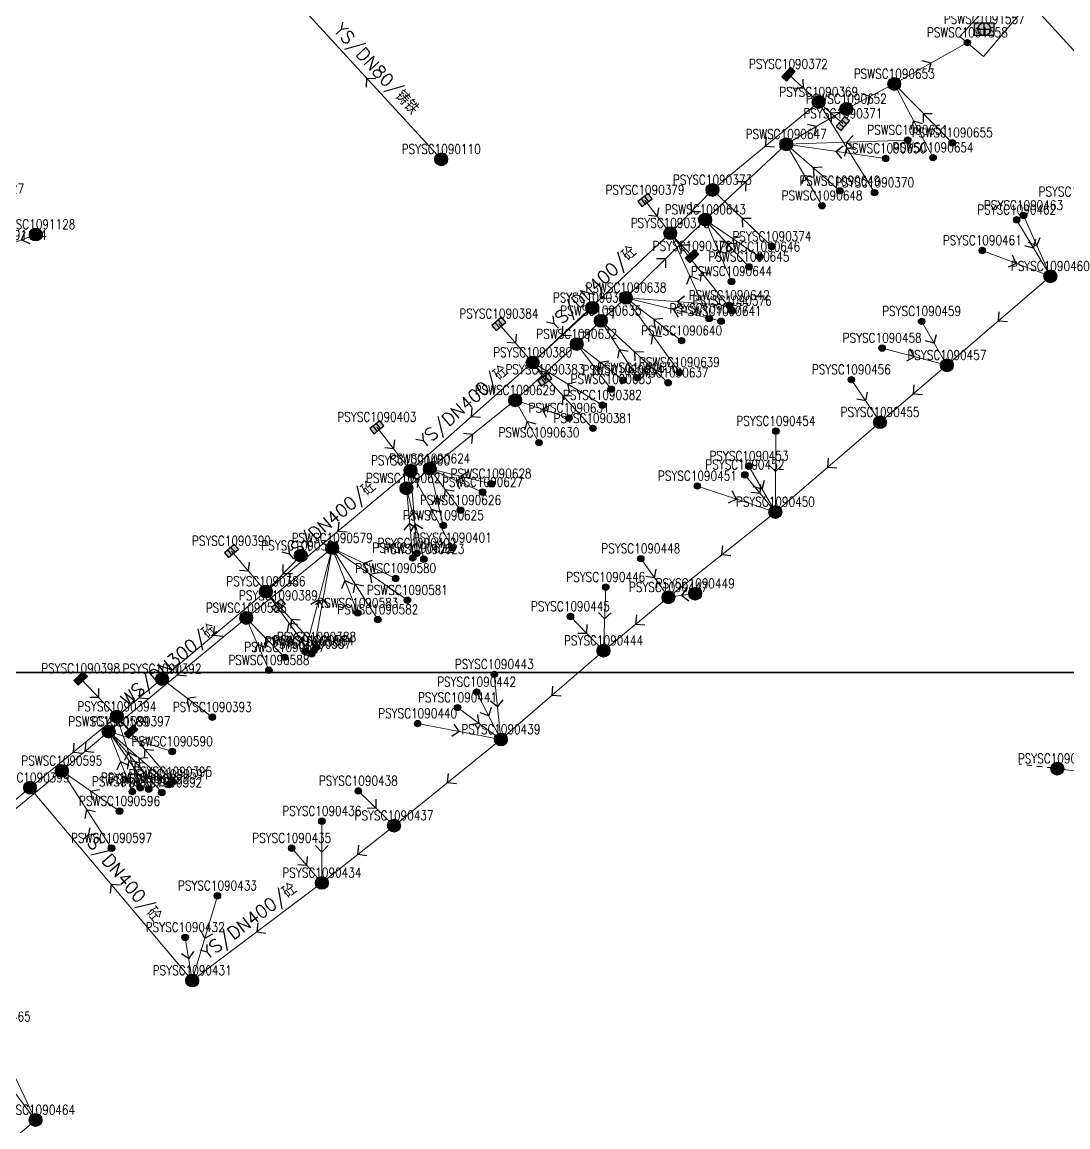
# Model space of a CAD drawing. Extents: x 3276 to 4026, y 1643 to 2176.
# Drawn here: x 3579.7 to 3661.4, y 1857.3 to 1943.6 of the extents above; entities that cross this region are included whole.
import ezdxf
from ezdxf.enums import TextEntityAlignment as Align

# ---------------------------------------------------------------- set-up
doc = ezdxf.new("R2010")
doc.units = 0
doc.linetypes.add('PLine1', pattern=[200, 100, 100])
doc.linetypes.add('PLine2', pattern=[200, 100, 100])
doc.layers.get('0').update_dxf_attribs({"linetype": 'CONTINUOUS'})
for name, color, linetype, true_color in [('WSANNEXE2', 7, 'CONTINUOUS', 0x7f0000), ('WSLINE', 7, 'CONTINUOUS', 0x7f0000), ('WSPOINT', 7, 'CONTINUOUS', 0x7f0000), ('WSPTEXT', 7, 'CONTINUOUS', 0x7f0000), ('WSUNDER', 7, 'CONTINUOUS', 0x7f0000), ('WSZYTEXT', 7, 'CONTINUOUS', 0x7f0000), ('YSANNEXE2', 7, 'CONTINUOUS', 0x7f0000), ('YSLINE', 7, 'CONTINUOUS', 0x7f0000), ('YSPOINT', 7, 'CONTINUOUS', 0x7f0000), ('YSPTEXT', 7, 'CONTINUOUS', 0x7f0000), ('YSZYTEXT', 7, 'CONTINUOUS', 0x7f0000)]:
    doc.layers.add(name, color=color, linetype=linetype, true_color=true_color)
doc.layers.add('接图表', color=7, linetype='CONTINUOUS')
doc.styles.add('bztxt', font='Romans.shx', dxfattribs={"bigfont": 'hztxt.shx'})
doc.styles.add('pltxt', font='romans.shx', dxfattribs={"width": 0.8, "height": 0.75, "bigfont": 'hztxt.shx'})

# ---------------------------------------------------------------- blocks, each defined once
blk = doc.blocks.new('4308')
blk.add_hatch(color=255).paths.add_polyline_path([(-0.5, 0, 1), (0.5, 0, 1)])
for p, q in [((-0.5, 0), (0.5, 0)), ((0, 0.5), (0, -0.5))]:
    blk.add_line(p, q)
blk.add_circle((0, 0), 0.5)
blk = doc.blocks.new('4301')
blk.add_hatch(color=255).paths.add_polyline_path([(-0.5, 0, 1), (0.5, 0, 1)])
for p, q in [((-0.5, 0), (0.5, 0)), ((0, 0.5), (0, -0.5))]:
    blk.add_line(p, q)
blk.add_circle((0, 0), 0.5)
blk = doc.blocks.new('4323')
blk.add_hatch(color=256).paths.add_polyline_path([(-0.25, 0, 1), (0.25, 0, 1)])
blk.add_circle((0, 0), 0.25)
blk = doc.blocks.new('4302')
blk.add_hatch(color=255).paths.add_polyline_path([(-0.25, 0.5), (-0.25, -0.5), (0.25, -0.5), (0.25, 0.5)])
for p, q in [((-0.25, 0.1665), (0.25, 0.1665)), ((-0.25, -0.1665), (0.25, -0.1665))]:
    blk.add_line(p, q)
blk.add_lwpolyline([(0.25, -0.5), (0.25, 0.5), (-0.25, 0.5), (-0.25, -0.5)], close=True)
blk = doc.blocks.new('4414')
blk.add_hatch(color=255).paths.add_polyline_path([(0.25, 0, 1), (-0.25, 0, 1)])
blk.add_circle((0, 0), 0.25)
blk = doc.blocks.new('4413')
h = blk.add_hatch(color=255)
edge = h.paths.add_edge_path()
edge.add_arc((0, 0), 0.5, 0, 360)
for p, q in [((0.5, 0), (0.8, 0)), ((1.2, 0), (1.6, 0)), ((2, 0), (2.4, 0)), ((2.8, 0), (3, 0))]:
    blk.add_line(p, q)
blk.add_circle((0, 0), 0.5)
blk.add_circle((0, 0), 0.5)
blk = doc.blocks.new('4317')
blk.add_hatch(color=255).paths.add_polyline_path([(0.75, 0.5), (-0.75, 0.5), (-0.75, -0.5), (0.75, -0.5)])
blk.add_lwpolyline([(-0.75, 0.5), (0.75, 0.5), (0.75, -0.5), (-0.75, -0.5)], close=True)
for points in [[(-0.5, 0), (0.5, 0)], [(0, -0.5), (0, 0.5)]]:
    blk.add_lwpolyline(points)
blk.add_circle((0, 0), 0.5)
blk = doc.blocks.new('4415')
blk.add_hatch(color=255).paths.add_polyline_path([(0.25, 0, 1), (-0.25, 0, 1)])
blk.add_circle((0, 0), 0.25)
blk = doc.blocks.new('lx')
for q in [(-0.5, 0.5), (-0.5, -0.5)]:
    blk.add_line((0, 0), q)

msp = doc.modelspace()

# ---------------------------------------------------------------- linework, layer by layer
at = {"layer": 'WSLINE', "linetype": 'PLine1', "lineweight": 20, "ltscale": 0.5}
for p, q in [((3676.026, 1925.933, 1890.79), (3658.394, 1945.194, 1890.54)), ((3647.833, 1938.794, 1890.6), (3653.543, 1942.024, 1890.28)), ((3644.091, 1936.845, 1890.64), (3647.833, 1938.794, 1890.58)), ((3650.865, 1933.038, 1891.2), (3647.833, 1938.794, 1891)), ((3652.361, 1934.207, 1891.12), (3647.833, 1938.794, 1890.89)), ((3639.392, 1934.084, 1890.58), (3644.091, 1936.845, 1890.65)), ((3648.886, 1934.415, 1891.18), (3639.392, 1934.084, 1890.97)), ((3633.066, 1928.196, 1890.69), (3639.392, 1934.084, 1890.56)), ((3642.193, 1929.285, 1891.22), (3639.392, 1934.084, 1891.03)), ((3643.589, 1930.441, 1891.22), (3639.392, 1934.084, 1890.96)), ((3647.16, 1932.978, 1891.18), (3639.392, 1934.084, 1890.95)), ((3626.873, 1922.094, 1890.72), (3633.066, 1928.196, 1890.7)), ((3635.119, 1923.374, 1891.23), (3633.066, 1928.196, 1891.05)), ((3636.483, 1924.51, 1891.15), (3633.066, 1928.196, 1891.02)), ((3637.316, 1925.292, 1891.25), (3633.066, 1928.196, 1891.02)), ((3624.913, 1920.299, 1890.74), (3626.873, 1922.094, 1890.73)), ((3631.048, 1916.271, 1891.18), (3626.873, 1922.094, 1890.92)), ((3631.225, 1918.745, 1891.2), (3626.873, 1922.094, 1890.91)), ((3634.31, 1920.265, 1891.15), (3626.873, 1922.094, 1890.99)), ((3634.941, 1921.502, 1891.2), (3626.873, 1922.094, 1891.05)), ((3623.033, 1918.483, 1890.78), (3624.913, 1920.299, 1890.76)), ((3627.789, 1915.841, 1891.26), (3624.913, 1920.299, 1890.99)), ((3630.164, 1915.463, 1891.21), (3624.913, 1920.299, 1890.96)), ((3618.222, 1914.092, 1890.83), (3623.033, 1918.483, 1890.79)), ((3625.718, 1914.958, 1891.16), (3623.033, 1918.483, 1891)), ((3626.652, 1915.665, 1891.23), (3623.033, 1918.483, 1891.04)), ((3611.549, 1908.748, 1890.93), (3618.222, 1914.092, 1890.85)), ((3620.081, 1910.785, 1891.15), (3618.222, 1914.092, 1891.12)), ((3622.43, 1912.703, 1891.1), (3618.222, 1914.092, 1891.07)), ((3609.726, 1907.22, 1890.89), (3611.549, 1908.748, 1890.91)), ((3612.605, 1904.313, 1891.31), (3611.549, 1908.748, 1891.1)), ((3613.953, 1905.507, 1891.24), (3611.549, 1908.748, 1890.99)), ((3615.673, 1906.92, 1891.28), (3611.549, 1908.748, 1891.04)), ((3616.34, 1907.574, 1891.3), (3611.549, 1908.748, 1891.06)), ((3610.219, 1901.777, 1891.17), (3609.726, 1907.22, 1891.01)), ((3611.089, 1901.683, 1891.24), (3609.726, 1907.22, 1890.99)), ((3603.928, 1902.542, 1890.79), (3597.213, 1897.089, 1890.77)), ((3601.823, 1894.469, 1891.16), (3603.928, 1902.542, 1890.89)), ((3602.492, 1894.546, 1891.05), (3603.928, 1902.542, 1890.83)), ((3608.89, 1900.181, 1891.15), (3603.928, 1902.542, 1890.98)), ((3609.802, 1898.478, 1891.09), (3603.928, 1902.542, 1890.99)), ((3607.491, 1896.966, 1891.1), (3603.928, 1902.542, 1890.9)), ((3605.925, 1897.478, 1891.16), (3603.928, 1902.542, 1890.95)), ((3597.213, 1897.089, 1890.8), (3586.47, 1888.218, 1890.68)), ((3600.213, 1894.02, 1891.17), (3597.213, 1897.089, 1891)), ((3598.984, 1893.011, 1891.13), (3597.213, 1897.089, 1890.94)), ((3586.47, 1888.218, 1890.67), (3582.804, 1885.154, 1890.64)), ((3591.427, 1886.666, 1891.3), (3586.47, 1888.218, 1891.13)), ((3591.181, 1884.082, 1891.49), (3586.47, 1888.218, 1891.42)), ((3590.615, 1883.46, 1891.3), (3586.47, 1888.218, 1891.15)), ((3589.596, 1883.724, 1891.29), (3586.47, 1888.218, 1891.1)), ((3588.314, 1883.535, 1891.27), (3586.47, 1888.218, 1891.09)), ((3582.804, 1885.154, 1890.62), (3563.529, 1869.319, 1890.42)), ((3587.313, 1882.008, 1891.31), (3582.804, 1885.154, 1891.13)), ((3586.69, 1879.119, 1891.28), (3582.804, 1885.154, 1891.11))]:
    msp.add_line(p, q, dxfattribs=at)
at = {"layer": 'WSUNDER', "linetype": 'PLine2', "lineweight": 9, "ltscale": 0.5, "elevation": 1891.641}
msp.add_lwpolyline([(3652.969, 1942.49), (3654.795, 1940.932), (3663.918, 1951.677), (3662.531, 1952.856)], close=True, dxfattribs=at)
at = {"layer": 'YSLINE', "linetype": 'PLine1', "lineweight": 20, "ltscale": 0.5}
for p, q in [((3612.443, 1932.912, 1887.68), (3600.794, 1945.597, 1891.26)), ((3639.566, 1939.562, 1891.45), (3641.929, 1937.383, 1891.32)), ((3641.929, 1937.383, 1891.01), (3633.633, 1930.518, 1891.06)), ((3646.295, 1930.31, 1891.43), (3641.929, 1937.383, 1891.24)), ((3643.823, 1935.697, 1891.34), (3641.929, 1937.383, 1891.37)), ((3633.633, 1930.518, 1891.06), (3630.336, 1927.142, 1891.01)), ((3638.277, 1926.102, 1891.47), (3633.633, 1930.518, 1891.31)), ((3628.362, 1929.727, 1891.43), (3630.336, 1927.142, 1891.42)), ((3657.93, 1928.528, 1891.43), (3660.027, 1923.776, 1891.48)), ((3657.396, 1928.189, 1891.7), (3660.027, 1923.776, 1891.29)), ((3580.773, 1927.036, 1887.47), (3578.553, 1926.202, 1891.14)), ((3630.336, 1927.142, 1891), (3619.586, 1917.044, 1890.96)), ((3635.169, 1921.073, 1891.25), (3630.336, 1927.142, 1891.18)), ((3633.375, 1920.467, 1891.44), (3630.336, 1927.142, 1891.35)), ((3632.044, 1925.349, 1891.44), (3630.336, 1927.142, 1891.44)), ((3654.712, 1925.789, 1891.73), (3660.027, 1923.776, 1891.33)), ((3660.027, 1923.776, 1891.08), (3651.946, 1916.825, 1891.09)), ((3624.247, 1921.316, 1887.38), (3619.586, 1917.044, 1891.23)), ((3616.947, 1920.065, 1891.49), (3619.586, 1917.044, 1891.44)), ((3649.971, 1920.262, 1892.07), (3651.946, 1916.825, 1891.68)), ((3646.885, 1918.17, 1891.96), (3651.946, 1916.825, 1891.57)), ((3619.586, 1917.044, 1890.94), (3610.049, 1908.603, 1890.94)), ((3624.301, 1911.899, 1891.24), (3619.586, 1917.044, 1891.1)), ((3625.034, 1913.716, 1891.36), (3619.586, 1917.044, 1891.22)), ((3620.545, 1915.713, 1891.35), (3619.586, 1917.044, 1891.35)), ((3651.946, 1916.825, 1891.08), (3646.725, 1912.378, 1891.01)), ((3644.48, 1915.706, 1891.91), (3646.725, 1912.378, 1891.45)), ((3607.419, 1911.99, 1891.43), (3610.049, 1908.603, 1891.38)), ((3646.725, 1912.378, 1891.07), (3638.546, 1905.369, 1891.08)), ((3638.587, 1911.682, 1891.7), (3638.546, 1905.369, 1891.43)), ((3610.049, 1908.603, 1890.96), (3598.745, 1899.16, 1890.79)), ((3613.308, 1902.568, 1891.17), (3610.049, 1908.603, 1891.09)), ((3610.553, 1902.138, 1891.29), (3610.049, 1908.603, 1891.18)), ((3636.481, 1908.954, 1891.15), (3638.546, 1905.369, 1891.37)), ((3636.161, 1908.267, 1891.12), (3638.546, 1905.369, 1891.35)), ((3632.455, 1907.397, 1891.25), (3638.546, 1905.369, 1891.45)), ((3638.546, 1905.369, 1891.08), (3630.192, 1898.707, 1891.07)), ((3596.054, 1902.323, 1891.47), (3598.745, 1899.16, 1891.42)), ((3601.474, 1901.96, 1887.48), (3598.745, 1899.16, 1891.08)), ((3628.034, 1901.727, 1891.77), (3630.192, 1898.707, 1891.44)), ((3598.745, 1899.16, 1890.8), (3590.628, 1892.33, 1890.79)), ((3602.316, 1894.291, 1892.14), (3598.745, 1899.16, 1891.08)), ((3602.701, 1894.822, 1891.37), (3598.745, 1899.16, 1891.18)), ((3599.725, 1898.06, 1891.41), (3598.745, 1899.16, 1891.46)), ((3625.295, 1899.495, 1891.78), (3625.123, 1894.537, 1891.34)), ((3632.282, 1898.992, 1887.67), (3630.192, 1898.707, 1891.54)), ((3630.192, 1898.707, 1891.06), (3625.123, 1894.537, 1890.9)), ((3622.536, 1897.207, 1891.54), (3625.123, 1894.537, 1891.09)), ((3625.123, 1894.537, 1890.93), (3617.104, 1887.607, 1891.04)), ((3584.276, 1892.368, 1891.43), (3587.106, 1889.387, 1891.33)), ((3590.628, 1892.33, 1890.81), (3587.106, 1889.387, 1890.73)), ((3594.56, 1889.345, 1891.33), (3590.628, 1892.33, 1891.15)), ((3616.59, 1892.69, 1891.76), (3617.104, 1887.607, 1891.28)), ((3615.209, 1891.309, 1891.71), (3617.104, 1887.607, 1891.26)), ((3613.719, 1890.091, 1891.72), (3617.104, 1887.607, 1891.25)), ((3587.106, 1889.387, 1890.78), (3580.314, 1883.837, 1890.75)), ((3591.464, 1884.289, 1891.43), (3587.106, 1889.387, 1891.24)), ((3588.936, 1883.818, 1891.41), (3587.106, 1889.387, 1891.22)), ((3588.202, 1888.224, 1891.43), (3587.106, 1889.387, 1891.35)), ((3610.604, 1888.846, 1891.77), (3617.104, 1887.607, 1891.29)), ((3617.104, 1887.607, 1891.03), (3608.759, 1880.872, 1890.98)), ((3660.569, 1885.323, 1891.2), (3665.994, 1884.7, 1891.16)), ((3580.314, 1883.837, 1890.68), (3565.813, 1871.857, 1890.56)), ((3592.992, 1868.778, 1890.93), (3580.314, 1883.837, 1890.97)), ((3605.966, 1883.586, 1891.66), (3608.759, 1880.872, 1891.21)), ((3603.12, 1881.227, 1891.69), (3603.121, 1876.403, 1891.3)), ((3608.759, 1880.872, 1890.96), (3603.121, 1876.403, 1891.06)), ((3600.764, 1879.115, 1891.85), (3603.121, 1876.403, 1891.34)), ((3603.121, 1876.403, 1891.03), (3592.992, 1868.778, 1890.95)), ((3594.964, 1875.398, 1891.81), (3592.992, 1868.778, 1891.28)), ((3592.445, 1872.149, 1891.75), (3592.992, 1868.778, 1891.23)), ((3577.286, 1865.168, 1891.51), (3580.758, 1857.886, 1891)), ((3575.93, 1864.233, 1891.49), (3580.758, 1857.886, 1891.01)), ((3580.758, 1857.886, 1891.15), (3574.115, 1852.319, 1891.1))]:
    msp.add_line(p, q, dxfattribs=at)
at = {"layer": '接图表'}
for points in [[(3525.776, 1892.825), (3775.776, 1892.825), (3775.776, 2142.825), (3525.776, 2142.825)], [(3525.775, 1642.825), (3775.775, 1642.825), (3775.775, 1892.825), (3525.775, 1892.825)]]:
    msp.add_lwpolyline(points, close=True, dxfattribs=at)

# ---------------------------------------------------------------- block references
at = {"layer": 'WSANNEXE2', "linetype": 'PLine1'}
for p, rotation in [((3650.688, 1940.409, 1890.6), 29.49789637273498), ((3645.962, 1937.819, 1890.64), 27.51453107397298), ((3649.349, 1935.916, 1891.2), 117.7869050137113), ((3650.097, 1936.5, 1891.12), 134.6390553390439), ((3641.741, 1935.464, 1890.58), 30.43953698257221), ((3644.139, 1934.249, 1891.18), 182.0101645691934), ((3643.276, 1933.531, 1891.18), 171.9094097590958), ((3641.49, 1932.262, 1891.22), 139.0522302107124), ((3640.792, 1931.684, 1891.22), 120.2793986592998), ((3636.229, 1931.14, 1890.69), 42.9493889413873), ((3634.774, 1926.353, 1891.15), 132.8409541012219), ((3635.191, 1926.744, 1891.25), 145.6661634961852), ((3634.092, 1925.785, 1891.23), 113.0705449986865), ((3629.969, 1925.145, 1890.72), 44.57922327957878), ((3630.907, 1921.798, 1891.2), 175.8163184133277), ((3625.893, 1921.196, 1890.74), 42.48709053059869), ((3630.591, 1921.179, 1891.15), 166.1955486146088), ((3629.049, 1920.419, 1891.2), 142.4310842583658), ((3623.973, 1919.391, 1890.78), 44.01120612503097), ((3628.96, 1919.182, 1891.18), 125.6491866299075), ((3626.351, 1918.07, 1891.26), 122.8364184384147), ((3627.538, 1917.881, 1891.21), 137.3660557874358), ((3624.842, 1917.074, 1891.23), 142.1037111843606), ((3620.627, 1916.287, 1890.83), 42.38982754572368), ((3624.375, 1916.72, 1891.16), 127.3059785706161), ((3620.326, 1913.397, 1891.1), 161.7446032728138), ((3619.151, 1912.438, 1891.15), 119.3509130263454), ((3614.885, 1911.42, 1890.93), 38.6919649210532), ((3613.944, 1908.161, 1891.3), 166.2436313905515), ((3610.637, 1907.984, 1890.89), 39.97197032578165), ((3613.611, 1907.834, 1891.28), 156.1057529482319), ((3612.751, 1907.127, 1891.24), 126.5753650540512), ((3612.077, 1906.53, 1891.31), 103.4006960184436), ((3609.972, 1904.498, 1891.17), 95.1824568658395), ((3610.407, 1904.451, 1891.24), 103.8367494768648), ((3606.409, 1901.361, 1891.15), 154.5655226066756), ((3606.865, 1900.51, 1891.09), 145.3327999951521), ((3600.57, 1899.815, 1890.79), 219.0948957792597), ((3604.926, 1900.01, 1891.16), 111.5301254192929), ((3605.709, 1899.754, 1891.1), 122.5871400871404), ((3602.875, 1898.505, 1891.16), 75.39132423318293), ((3603.21, 1898.544, 1891.05), 79.82467288879343), ((3598.713, 1895.554, 1891.17), 134.3585141316181), ((3598.098, 1895.05, 1891.13), 113.4827736448755), ((3591.841, 1892.653, 1890.8), 219.564260769043), ((3588.948, 1887.442, 1891.3), 162.6270265077437), ((3584.637, 1886.686, 1890.67), 219.9046810739354), ((3587.392, 1885.876, 1891.27), 111.5009809860543), ((3588.033, 1885.971, 1891.29), 124.8314423859892), ((3588.542, 1885.839, 1891.3), 131.0708730626795), ((3588.825, 1886.15, 1891.49), 138.7288574912413), ((3585.058, 1883.581, 1891.31), 145.1066022862447), ((3584.747, 1882.136, 1891.28), 122.7869552798834)]:
    msp.add_blockref('lx', p, dxfattribs=dict(at, rotation=rotation))
at = {"layer": 'WSPOINT', "linetype": 'PLine1'}
for name, p in [('4317', (3654.865, 1943.074, 1891.65)), ('4415', (3653.543, 1942.024, 1891.641)), ('4301', (3647.833, 1938.794, 1891.771)), ('4301', (3644.091, 1936.845, 1891.646)), ('4301', (3639.392, 1934.084, 1891.724)), ('4414', (3648.886, 1934.415, 1891.764)), ('4414', (3652.361, 1934.207, 1891.823)), ('4414', (3647.16, 1932.978, 1891.776)), ('4414', (3650.865, 1933.038, 1891.834)), ('4414', (3643.589, 1930.441, 1891.783)), ('4414', (3642.193, 1929.285, 1891.75)), ('4301', (3633.066, 1928.196, 1891.758)), ('4414', (3637.316, 1925.292, 1891.825)), ('4414', (3636.483, 1924.51, 1891.733)), ('4414', (3635.119, 1923.374, 1891.733)), ('4301', (3626.873, 1922.094, 1891.717)), ('4414', (3634.941, 1921.502, 1891.732)), ('4301', (3624.913, 1920.299, 1891.713)), ('4414', (3634.31, 1920.265, 1891.723)), ('4301', (3623.033, 1918.483, 1891.724)), ('4414', (3631.225, 1918.745, 1891.833)), ('4414', (3631.048, 1916.271, 1891.833)), ('4414', (3626.652, 1915.665, 1891.762)), ('4414', (3627.789, 1915.841, 1891.821)), ('4414', (3630.164, 1915.463, 1891.813)), ('4301', (3618.222, 1914.092, 1891.756)), ('4414', (3625.718, 1914.958, 1891.746)), ('4414', (3622.43, 1912.703, 1891.734)), ('4414', (3620.081, 1910.785, 1891.732)), ('4301', (3611.549, 1908.748, 1891.754)), ('4301', (3609.726, 1907.22, 1891.736)), ('4323', (3616.34, 1907.574, 1891.862)), ('4414', (3615.673, 1906.92, 1891.845)), ('4414', (3613.953, 1905.507, 1891.848)), ('4414', (3612.605, 1904.313, 1891.816)), ('4301', (3603.928, 1902.542, 1891.713)), ('4414', (3610.219, 1901.777, 1891.763)), ('4414', (3611.089, 1901.683, 1891.866)), ('4414', (3608.89, 1900.181, 1891.777)), ('4414', (3609.802, 1898.478, 1891.722)), ('4301', (3597.213, 1897.089, 1891.737)), ('4414', (3605.925, 1897.478, 1891.787)), ('4414', (3607.491, 1896.966, 1891.794)), ('4414', (3601.823, 1894.469, 1891.853)), ('4414', (3602.492, 1894.546, 1891.821)), ('4414', (3600.213, 1894.02, 1891.801)), ('4414', (3598.984, 1893.011, 1891.816)), ('4301', (3586.47, 1888.218, 1891.76)), ('4414', (3591.427, 1886.666, 1891.823)), ('4301', (3582.804, 1885.154, 1891.762)), ('4414', (3591.181, 1884.082, 1891.833)), ('4414', (3588.314, 1883.535, 1891.827)), ('4414', (3589.596, 1883.724, 1891.832)), ('4414', (3590.615, 1883.46, 1891.823)), ('4414', (3587.313, 1882.008, 1891.823)), ('4414', (3586.69, 1879.119, 1891.812))]:
    msp.add_blockref(name, p, dxfattribs=at)
at = {"layer": 'YSANNEXE2', "linetype": 'PLine1'}
for p, rotation in [((3606.618, 1939.254, 1887.68), 132.5719163180647), ((3640.747, 1938.472, 1891.45), 317.3432029152957), ((3642.876, 1936.54, 1891.34), 138.3353677965961), ((3637.781, 1933.95, 1891.01), 219.6241791938757), ((3644.112, 1933.846, 1891.43), 121.6950415951284), ((3631.984, 1928.83, 1891.06), 225.6949026872688), ((3629.349, 1928.434, 1891.43), 307.3893104711159), ((3635.955, 1928.31, 1891.47), 136.4516267402803), ((3579.663, 1926.619, 1887.47), 200.6047539128974), ((3631.19, 1926.245, 1891.44), 133.619043585203), ((3658.711, 1925.982, 1891.7), 300.8252614288954), ((3658.978, 1926.152, 1891.43), 293.832929076334), ((3657.369, 1924.782, 1891.73), 339.2813381212017), ((3631.855, 1923.804, 1891.44), 114.4873002514097), ((3632.752, 1924.107, 1891.25), 128.5412526353882), ((3624.961, 1922.093, 1891), 223.2251584679786), ((3655.986, 1920.3, 1891.08), 220.7172492372739), ((3621.916, 1919.18, 1887.38), 222.5229404614966), ((3618.266, 1918.554, 1891.49), 311.1618153681803), ((3650.958, 1918.543, 1892.07), 299.905015661063), ((3649.415, 1917.497, 1891.96), 345.1426350176543), ((3622.31, 1915.38, 1891.36), 148.5915897677505), ((3621.943, 1914.471, 1891.24), 132.5126422888164), ((3645.602, 1914.042, 1891.91), 304.0251816419371), ((3649.335, 1914.601, 1891.08), 220.4390177639223), ((3614.817, 1912.823, 1890.94), 221.5276889263731), ((3608.734, 1910.296, 1891.43), 307.8519562321008), ((3642.635, 1908.873, 1891.07), 220.611197467527), ((3638.566, 1908.525, 1891.7), 269.6477569482728), ((3637.513, 1907.161, 1891.15), 299.9645167292679), ((3635.5, 1906.383, 1891.25), 341.609968987856), ((3637.353, 1906.818, 1891.12), 309.4765386880338), ((3610.301, 1905.37, 1891.29), 94.46461994862321), ((3611.678, 1905.585, 1891.17), 118.3785006259844), ((3604.397, 1903.881, 1890.96), 219.8904989407087), ((3634.369, 1902.038, 1891.08), 218.5871402216645), ((3597.399, 1900.741, 1891.47), 310.413155519565), ((3600.109, 1900.56, 1887.48), 225.7523445540924), ((3629.113, 1900.217, 1891.77), 305.5709514325804), ((3631.237, 1898.849, 1887.67), 187.7789970516482), ((3600.723, 1896.991, 1891.37), 132.3727195043035), ((3625.209, 1897.016, 1891.78), 268.0328677755719), ((3627.657, 1896.622, 1891.06), 219.4585005149347), ((3594.686, 1895.745, 1890.8), 220.0949401033604), ((3600.53, 1896.725, 1892.14), 126.2661987810319), ((3623.829, 1895.872, 1891.54), 314.1185990220337), ((3585.691, 1890.877, 1891.43), 313.5345863350881), ((3588.867, 1890.858, 1890.81), 219.8984883262642), ((3592.594, 1890.837, 1891.33), 142.8063625568531), ((3621.113, 1891.072, 1890.93), 220.8497620078548), ((3616.847, 1890.148, 1891.76), 275.794514442464), ((3615.411, 1888.849, 1891.72), 323.7516677432749), ((3616.156, 1889.458, 1891.71), 297.1291322371132), ((3613.854, 1888.226, 1891.77), 349.2337294714041), ((3583.71, 1886.612, 1890.78), 219.2697078820864), ((3589.285, 1886.838, 1891.43), 130.5349276426203), ((3588.021, 1886.602, 1891.41), 108.1987396847798), ((3612.931, 1884.239, 1891.03), 218.9220869737452), ((3607.362, 1882.229, 1891.66), 315.8451371472929), ((3603.12, 1878.815, 1891.69), 270.0317666845188), ((3605.94, 1878.637, 1890.96), 218.4184362013442), ((3601.942, 1877.759, 1891.85), 311.0168231329168), ((3586.653, 1876.307, 1890.93), 130.1032254708425), ((3598.056, 1872.59, 1891.03), 216.9880147454661), ((3593.978, 1872.088, 1891.81), 253.430651564463), ((3592.718, 1870.463, 1891.75), 279.2374127352201)]:
    msp.add_blockref('lx', p, dxfattribs=dict(at, rotation=rotation))
at = {"layer": 'YSPOINT', "linetype": 'PLine1'}
for name, p, rotation in [('4302', (3639.566, 1939.562, 1891.724), 137.3432029152957), ('4302', (3643.823, 1935.697, 1891.637), 318.3353677965961), ('4302', (3628.362, 1929.727, 1891.731), 127.3893104711159), ('4302', (3632.044, 1925.349, 1891.697), 313.619043585203), ('4302', (3616.947, 1920.065, 1891.74), 131.1618153681803), ('4302', (3620.545, 1915.713, 1891.708), 305.782425439724), ('4302', (3607.419, 1911.99, 1891.72), 127.8519562321008), ('4302', (3596.054, 1902.323, 1891.766), 130.413155519565), ('4302', (3599.725, 1898.06, 1891.709), 311.7078353800235), ('4302', (3584.276, 1892.368, 1891.739), 133.5345863350881), ('4302', (3588.202, 1888.224, 1891.729), 313.3109735686094), ('4413', (3660.569, 1885.323, 1891.854), 173.474959947557)]:
    msp.add_blockref(name, p, dxfattribs=dict(at, rotation=rotation))
for name, p in [('4301', (3641.929, 1937.383, 1891.693)), ('4308', (3612.443, 1932.912, 1891.874)), ('4301', (3633.633, 1930.518, 1891.773)), ('4323', (3646.295, 1930.31, 1891.783)), ('4323', (3657.396, 1928.189, 1892.33)), ('4323', (3657.93, 1928.528, 1891.843)), ('4308', (3580.773, 1927.036, 1891.824)), ('4301', (3630.336, 1927.142, 1891.762)), ('4323', (3638.277, 1926.102, 1891.832)), ('4414', (3654.712, 1925.789, 1892.291)), ('4301', (3660.027, 1923.776, 1892.014)), ('4308', (3624.247, 1921.316, 1891.759)), ('4414', (3633.375, 1920.467, 1891.732)), ('4323', (3635.169, 1921.073, 1891.712)), ('4323', (3649.971, 1920.262, 1892.301)), ('4414', (3646.885, 1918.17, 1892.306)), ('4301', (3619.586, 1917.044, 1891.724)), ('4301', (3651.946, 1916.825, 1892.032)), ('4323', (3644.48, 1915.706, 1892.296)), ('4414', (3625.034, 1913.716, 1891.745)), ('4301', (3646.725, 1912.378, 1891.987)), ('4323', (3624.301, 1911.899, 1891.742)), ('4414', (3638.587, 1911.682, 1892.293)), ('4301', (3610.049, 1908.603, 1891.743)), ('4323', (3636.161, 1908.267, 1891.814)), ('4323', (3636.481, 1908.954, 1891.825)), ('4414', (3632.455, 1907.397, 1891.835)), ('4301', (3638.546, 1905.369, 1892.129)), ('4308', (3601.474, 1901.96, 1891.749)), ('4323', (3613.308, 1902.568, 1891.732)), ('4414', (3610.553, 1902.138, 1891.725)), ('4323', (3628.034, 1901.727, 1892.292)), ('4301', (3598.745, 1899.16, 1891.744)), ('4414', (3625.295, 1899.495, 1892.298)), ('4301', (3630.192, 1898.707, 1892.073)), ('4308', (3632.282, 1898.992, 1892.062)), ('4323', (3622.536, 1897.207, 1892.304)), ('4414', (3602.701, 1894.822, 1891.818)), ('4301', (3625.123, 1894.537, 1891.975)), ('4323', (3602.316, 1894.291, 1892.688)), ('4414', (3616.59, 1892.69, 1892.34)), ('4301', (3590.628, 1892.33, 1891.768)), ('4323', (3615.209, 1891.309, 1892.3)), ('4323', (3613.719, 1890.091, 1892.325)), ('4301', (3587.106, 1889.387, 1891.756)), ('4323', (3594.56, 1889.345, 1891.827)), ('4414', (3610.604, 1888.846, 1892.353)), ('4301', (3617.104, 1887.607, 1891.976)), ('4301', (3580.314, 1883.837, 1891.91)), ('4323', (3591.464, 1884.289, 1891.825)), ('4414', (3588.936, 1883.818, 1891.821)), ('4323', (3605.966, 1883.586, 1892.325)), ('4414', (3603.12, 1881.227, 1892.353)), ('4301', (3608.759, 1880.872, 1891.982)), ('4323', (3600.764, 1879.115, 1892.365)), ('4301', (3603.121, 1876.403, 1891.987)), ('4414', (3594.964, 1875.398, 1892.327)), ('4323', (3592.445, 1872.149, 1892.313)), ('4301', (3592.992, 1868.778, 1891.899)), ('4301', (3580.758, 1857.886, 1891.904))]:
    msp.add_blockref(name, p, dxfattribs=at)

# ---------------------------------------------------------------- texts
at = {"layer": 'WSPTEXT', "linetype": 'PLine1', "style": 'pltxt', "width": 0.8}
for s, p in [('PSWSC1091557', (3654.865, 1943.874, 1891.65)), ('PSWSC1091558', (3653.543, 1942.824, 1891.641)), ('PSWSC1090653', (3647.833, 1939.594, 1891.771)), ('PSWSC1090652', (3644.091, 1937.645, 1891.646)), ('PSWSC1090647', (3639.392, 1934.884, 1891.724)), ('PSWSC1090651', (3648.886, 1935.215, 1891.764)), ('PSWSC1090655', (3652.361, 1935.007, 1891.823)), ('PSWSC1090650', (3647.16, 1933.778, 1891.776)), ('PSWSC1090654', (3650.865, 1933.838, 1891.834)), ('PSWSC1090649', (3643.589, 1931.241, 1891.783)), ('PSWSC1090648', (3642.193, 1930.085, 1891.75)), ('PSWSC1090643', (3633.066, 1928.996, 1891.758)), ('PSWSC1090646', (3637.316, 1926.092, 1891.825)), ('PSWSC1090645', (3636.483, 1925.31, 1891.733)), ('PSWSC1090644', (3635.119, 1924.174, 1891.733)), ('PSWSC1090638', (3626.873, 1922.894, 1891.717)), ('PSWSC1090642', (3634.941, 1922.302, 1891.732)), ('PSWSC1090635', (3624.913, 1921.099, 1891.713)), ('PSWSC1090641', (3634.31, 1921.065, 1891.723)), ('PSWSC1090640', (3631.225, 1919.545, 1891.833)), ('PSWSC1090632', (3623.033, 1919.283, 1891.724)), ('PSWSC1090639', (3631.048, 1917.071, 1891.833)), ('PSWSC1090634', (3626.652, 1916.465, 1891.762)), ('PSWSC1090636', (3627.789, 1916.641, 1891.821)), ('PSWSC1090637', (3630.164, 1916.263, 1891.813)), ('PSWSC1090633', (3625.718, 1915.758, 1891.746)), ('PSWSC1090629', (3618.222, 1914.892, 1891.756)), ('PSWSC1090631', (3622.43, 1913.503, 1891.734)), ('PSWSC1090630', (3620.081, 1911.585, 1891.732)), ('PSWSC1090624', (3611.549, 1909.548, 1891.754)), ('PSWSC1090628', (3616.34, 1908.374, 1891.862)), ('PSWSC1090621', (3609.726, 1908.02, 1891.736)), ('PSWSC1090627', (3615.673, 1907.72, 1891.845)), ('PSWSC1090626', (3613.953, 1906.307, 1891.848)), ('PSWSC1090625', (3612.605, 1905.113, 1891.816)), ('PSWSC1090579', (3603.928, 1903.342, 1891.713)), ('PSWSC1090622', (3610.219, 1902.577, 1891.763)), ('PSWSC1090623', (3611.089, 1902.483, 1891.866)), ('PSWSC1090580', (3608.89, 1900.981, 1891.777)), ('PSWSC1090581', (3609.802, 1899.278, 1891.722)), ('PSWSC1090586', (3597.213, 1897.889, 1891.737)), ('PSWSC1090583', (3605.925, 1898.278, 1891.787)), ('PSWSC1090582', (3607.491, 1897.766, 1891.794)), ('PSWSC1090585', (3601.823, 1895.269, 1891.853)), ('PSWSC1090584', (3602.492, 1895.346, 1891.821)), ('PSWSC1090587', (3600.213, 1894.82, 1891.801)), ('PSWSC1090588', (3598.984, 1893.811, 1891.816)), ('PSWSC1090589', (3586.47, 1889.018, 1891.76)), ('PSWSC1090590', (3591.427, 1887.466, 1891.823)), ('PSWSC1090595', (3582.804, 1885.954, 1891.762)), ('PSWSC1090591', (3591.181, 1884.882, 1891.833)), ('PSWSC1090594', (3588.314, 1884.335, 1891.827)), ('PSWSC1090593', (3589.596, 1884.524, 1891.832)), ('PSWSC1090592', (3590.615, 1884.26, 1891.823)), ('PSWSC1090596', (3587.313, 1882.808, 1891.823)), ('PSWSC1090597', (3586.69, 1879.919, 1891.812))]:
    msp.add_text(s, height=0.75, dxfattribs=at).set_placement(p, align=Align.MIDDLE_CENTER)
at = {"layer": 'WSZYTEXT', "linetype": 'PLine1', "style": 'bztxt'}
msp.add_text('WS/DN300/砼', height=1, rotation=39.551, dxfattribs=at).set_placement((3591.205, 1893.424), align=Align.MIDDLE)
at = {"layer": 'YSPTEXT', "linetype": 'PLine1', "style": 'pltxt', "width": 0.8}
for s, p in [('PSYSC1090372', (3639.566, 1940.362, 1891.724)), ('PSYSC1090369', (3641.929, 1938.183, 1891.693)), ('PSYSC1090371', (3643.823, 1936.497, 1891.637)), ('PSYSC1090110', (3612.443, 1933.712, 1891.874)), ('PSYSC1091127', (3576.766, 1930.621, 1891.835)), ('PSYSC1090379', (3628.362, 1930.527, 1891.731)), ('PSYSC1090373', (3633.633, 1931.318, 1891.773)), ('PSYSC1090370', (3646.295, 1931.11, 1891.783)), ('PSYSC1090305', (3662.189, 1930.388, 1891.59)), ('PSYSC1090462', (3657.396, 1928.989, 1892.33)), ('PSYSC1090463', (3657.93, 1929.328, 1891.843)), ('PSYSC1090375', (3630.336, 1927.942, 1891.762)), ('PSYSC1091128', (3580.773, 1927.836, 1891.824)), ('PSYSC1091124', (3578.553, 1927.002, 1891.854)), ('PSYSC1090374', (3638.277, 1926.902, 1891.832)), ('PSYSC1090461', (3654.712, 1926.589, 1892.291)), ('PSYSC1090378', (3632.044, 1926.149, 1891.697)), ('PSYSC1090460', (3660.027, 1924.576, 1892.014)), ('PSYSC1090385', (3624.247, 1922.116, 1891.759)), ('PSYSC1090377', (3633.375, 1921.267, 1891.732)), ('PSYSC1090376', (3635.169, 1921.873, 1891.712)), ('PSYSC1090459', (3649.971, 1921.062, 1892.301)), ('PSYSC1090384', (3616.947, 1920.865, 1891.74)), ('PSYSC1090458', (3646.885, 1918.97, 1892.306)), ('PSYSC1090380', (3619.586, 1917.844, 1891.724)), ('PSYSC1090457', (3651.946, 1917.625, 1892.032)), ('PSYSC1090383', (3620.545, 1916.513, 1891.708)), ('PSYSC1090456', (3644.48, 1916.506, 1892.296)), ('PSYSC1090382', (3625.034, 1914.516, 1891.745)), ('PSYSC1090403', (3607.419, 1912.79, 1891.72)), ('PSYSC1090381', (3624.301, 1912.699, 1891.742)), ('PSYSC1090454', (3638.587, 1912.482, 1892.293)), ('PSYSC1090455', (3646.725, 1913.178, 1891.987)), ('PSYSC1090400', (3610.049, 1909.403, 1891.743)), ('PSYSC1090452', (3636.161, 1909.067, 1891.814)), ('PSYSC1090453', (3636.481, 1909.754, 1891.825)), ('PSYSC1090451', (3632.455, 1908.197, 1891.835)), ('PSYSC1090450', (3638.546, 1906.169, 1892.129)), ('PSYSC1090390', (3596.054, 1903.123, 1891.766)), ('PSYSC1090402', (3610.553, 1902.938, 1891.725)), ('PSYSC1090401', (3613.308, 1903.368, 1891.732)), ('PSYSC1090391', (3601.474, 1902.76, 1891.749)), ('PSYSC1090448', (3628.034, 1902.527, 1892.292)), ('PSYSC1090386', (3598.745, 1899.96, 1891.744)), ('PSYSC1090446', (3625.295, 1900.295, 1892.298)), ('PSYSC1090447', (3630.192, 1899.507, 1892.073)), ('PSYSC1090449', (3632.282, 1899.792, 1892.062)), ('PSYSC1090389', (3599.725, 1898.86, 1891.709)), ('PSYSC1090445', (3622.536, 1898.007, 1892.304)), ('PSYSC1090388', (3602.701, 1895.622, 1891.818)), ('PSYSC1090444', (3625.123, 1895.337, 1891.975)), ('PSYSC1090387', (3602.316, 1895.091, 1892.688)), ('PSYSC1090443', (3616.59, 1893.49, 1892.34)), ('PSYSC1090398', (3584.276, 1893.168, 1891.739)), ('PSYSC1090392', (3590.628, 1893.13, 1891.768)), ('PSYSC1090442', (3615.209, 1892.109, 1892.3)), ('PSYSC1090441', (3613.719, 1890.891, 1892.325)), ('PSYSC1090394', (3587.106, 1890.187, 1891.756)), ('PSYSC1090393', (3594.56, 1890.145, 1891.827)), ('PSYSC1090440', (3610.604, 1889.646, 1892.353)), ('PSYSC1090397', (3588.202, 1889.024, 1891.729)), ('PSYSC1090439', (3617.104, 1888.407, 1891.976)), ('PSYSC1090779', (3660.569, 1886.123, 1891.854)), ('PSYSC1090395', (3591.464, 1885.089, 1891.825)), ('PSYSC1090399', (3580.314, 1884.637, 1891.91)), ('PSYSC1090396', (3588.936, 1884.618, 1891.821)), ('PSYSC1090438', (3605.966, 1884.386, 1892.325)), ('PSYSC1090436', (3603.12, 1882.027, 1892.353)), ('PSYSC1090437', (3608.759, 1881.672, 1891.982)), ('PSYSC1090435', (3600.764, 1879.915, 1892.365)), ('PSYSC1090434', (3603.121, 1877.203, 1891.987)), ('PSYSC1090433', (3594.964, 1876.198, 1892.327)), ('PSYSC1090432', (3592.445, 1872.949, 1892.313)), ('PSYSC1090431', (3592.992, 1869.578, 1891.899)), ('PSYSC1090465', (3577.286, 1865.968, 1892.276)), ('PSYSC1090464', (3580.758, 1858.686, 1891.904))]:
    msp.add_text(s, height=0.75, dxfattribs=at).set_placement(p, align=Align.MIDDLE_CENTER)
at = {"layer": 'YSZYTEXT', "linetype": 'PLine1', "style": 'bztxt'}
for s, rotation, p in [('YS/DN80/铸铁', 312.58518, (3607.355, 1939.931)), ('YS/DN400/砼', 43.2119, (3624.276, 1922.822)), ('YS/DN400/砼', 41.51443, (3614.155, 1913.572)), ('YS/DN400/砼', 39.87724, (3603.756, 1904.649)), ('YS/DN400/砼', 310.11648, (3587.418, 1876.951)), ('YS/DN400/砼', 36.97476, (3597.455, 1873.389))]:
    msp.add_text(s, height=1, rotation=rotation, dxfattribs=at).set_placement(p, align=Align.MIDDLE)

doc.saveas('drawing.dxf')
